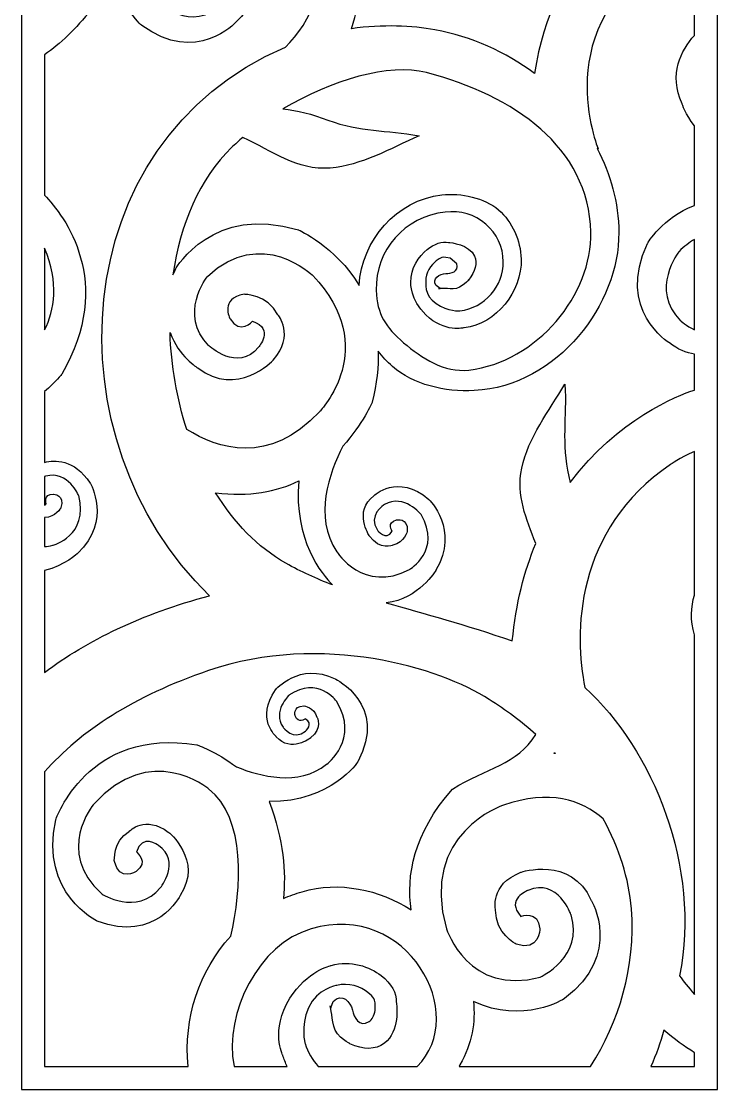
# Model space of a CAD drawing. Header units: centimetres. Extents: x -21.1 to -15.7, y -9 to 9.
# Drawn here: x -21.15 to -15.75, y -9 to -0.71 of the extents above; entities that cross this region are included whole.
import ezdxf

# ---------------------------------------------------------------- set-up
doc = ezdxf.new("R2010")
doc.units = ezdxf.units.CM
doc.header["$MEASUREMENT"] = 0
doc.layers.add('layer 1', color=7, linetype='Continuous')

msp = doc.modelspace()

# ---------------------------------------------------------------- linework, layer by layer
at = {"layer": 'layer 1', "color": 250, "lineweight": 30}
for points, knots in [([(-21.14778, 9.00077), (-21.14778, 9.00077), (-15.74749, 9.00077), (-15.74749, 9.00077), (-15.74749, 9.00077), (-15.74749, 9.00077), (-15.74749, -9.00021), (-15.74749, -9.00021), (-15.74749, -9.00021), (-15.74749, -9.00021), (-21.14778, -9.00021), (-21.14778, -9.00021), (-21.14778, -9.00021), (-21.14778, -9.00021), (-21.14778, 9.00077), (-21.14778, 9.00077)], [0, 0, 0, 0, 0.2, 0.2, 0.2, 0.2, 0.4, 0.4, 0.4, 0.4, 0.6, 0.6, 0.6, 0.6, 1, 1, 1, 1]), ([(-16.14016, 0.22579), (-16.09361, 0.42446), (-16.12384, 0.67006), (-16.40728, 0.89164), (-16.40728, 0.89164), (-16.40728, 0.89164), (-16.85967, 1.26419), (-17.29977, 0.77078), (-17.29977, 0.77078), (-17.29977, 0.77078), (-17.60004, 0.40544), (-17.2358, 0.0769), (-17.2358, 0.0769), (-17.2358, 0.0769), (-16.9655, -0.09795), (-16.77966, 0.12529), (-16.77966, 0.12529), (-16.77966, 0.12529), (-16.61767, 0.32912), (-16.79633, 0.45261), (-16.79633, 0.45261), (-16.79633, 0.45261), (-16.92561, 0.54919), (-16.96591, 0.39984), (-16.96591, 0.39984), (-16.96591, 0.39984), (-16.86639, 0.32424), (-16.96921, 0.24963), (-16.96921, 0.24963), (-16.96921, 0.24963), (-17.09845, 0.16799), (-17.13767, 0.32835), (-17.13767, 0.32835), (-17.13767, 0.32835), (-17.15128, 0.48298), (-17.02066, 0.56339), (-17.02066, 0.56339), (-17.02066, 0.56339), (-16.89915, 0.68902), (-16.71927, 0.55619), (-16.71927, 0.55619), (-16.71927, 0.55619), (-16.44774, 0.33828), (-16.62725, 0.06384), (-16.62725, 0.06384), (-16.62725, 0.06384), (-16.81444, -0.3076), (-17.27068, -0.13496), (-17.27068, -0.13496), (-17.27068, -0.13496), (-17.51115, -0.02206), (-17.58983, 0.26567), (-17.58983, 0.26567), (-17.60425, 0.17449), (-17.65058, 0.07328), (-17.75025, -0.03316), (-17.75025, -0.03316), (-17.75025, -0.03316), (-18.05306, -0.29993), (-18.5578, -0.15779), (-18.5578, -0.15779), (-18.50997, -0.32953), (-18.50963, -0.53472), (-18.58787, -0.76938), (-18.58787, -0.76938), (-18.34269, -0.73535), (-18.11789, -0.74639), (-17.93995, -0.77851), (-17.93995, -0.77851), (-17.6556, -0.8297), (-17.39137, -0.95006), (-17.16793, -1.11828), (-17.16793, -1.11828), (-17.0245, -0.18247), (-16.46215, 0.1254), (-16.14016, 0.22579)], [0, 0, 0, 0, 0.05, 0.05, 0.05, 0.05, 0.1, 0.1, 0.1, 0.1, 0.15, 0.15, 0.15, 0.15, 0.2, 0.2, 0.2, 0.2, 0.25, 0.25, 0.25, 0.25, 0.3, 0.3, 0.3, 0.3, 0.35, 0.35, 0.35, 0.35, 0.4, 0.4, 0.4, 0.4, 0.45, 0.45, 0.45, 0.45, 0.5, 0.5, 0.5, 0.5, 0.55, 0.55, 0.55, 0.55, 0.6, 0.6, 0.6, 0.6, 0.65, 0.65, 0.65, 0.65, 0.7, 0.7, 0.7, 0.7, 0.75, 0.75, 0.75, 0.75, 0.8, 0.8, 0.8, 0.8, 0.85, 0.85, 0.85, 0.85, 0.9, 0.9, 0.9, 0.9, 1, 1, 1, 1]), ([(-20.96777, -5.76444), (-20.96777, -5.76444), (-20.96777, -4.97214), (-20.96777, -4.97214), (-20.96777, -4.97214), (-20.81297, -4.93755), (-20.70915, -4.83809), (-20.70915, -4.83809), (-20.70915, -4.83809), (-20.44621, -4.58823), (-20.61347, -4.2942), (-20.61347, -4.2942), (-20.61347, -4.2942), (-20.74101, -4.10621), (-20.89182, -4.11415), (-20.96777, -4.13413), (-20.96777, -4.13413), (-20.96777, -4.13413), (-20.96777, -3.58439), (-20.96777, -3.58439), (-20.96777, -3.58439), (-20.88138, -3.50918), (-20.83395, -3.45003), (-20.83395, -3.45003), (-20.83395, -3.45003), (-20.42094, -2.73108), (-20.81333, -2.22152), (-20.96777, -2.06152), (-20.96777, -2.06152), (-20.96777, -2.06152), (-20.96777, -0.97147), (-20.96777, -0.97147), (-20.96777, -0.97147), (-20.84687, -0.88707), (-20.72508, -0.77284), (-20.60603, -0.62028), (-20.60603, -0.62028), (-20.60603, -0.62028), (-20.50056, -0.48386), (-20.43251, -0.25347), (-20.43251, -0.25347), (-20.42446, -0.56464), (-20.21435, -0.74401), (-20.21435, -0.74401), (-20.21435, -0.74401), (-19.78762, -1.05482), (-19.4859, -0.72073), (-19.4859, -0.72073), (-19.4859, -0.72073), (-19.21997, -0.48572), (-19.44098, -0.18055), (-19.44098, -0.18055), (-19.44098, -0.18055), (-19.59068, 0.00961), (-19.75348, -0.08674), (-19.75348, -0.08674), (-19.75348, -0.08674), (-19.91282, -0.13327), (-19.94289, -0.29855), (-19.94289, -0.29855), (-19.94289, -0.29855), (-19.94787, -0.47714), (-19.78961, -0.42894), (-19.78961, -0.42894), (-19.78961, -0.42894), (-19.66094, -0.38051), (-19.74317, -0.27311), (-19.74317, -0.27311), (-19.74317, -0.27311), (-19.65834, -0.12877), (-19.55105, -0.26658), (-19.55105, -0.26658), (-19.55105, -0.26658), (-19.39995, -0.44661), (-19.62738, -0.61298), (-19.62738, -0.61298), (-19.62738, -0.61298), (-19.88526, -0.79277), (-20.1173, -0.53288), (-20.1173, -0.53288), (-20.1173, -0.53288), (-20.40339, -0.0857), (-19.98541, 0.20962), (-19.98541, 0.20962), (-19.98541, 0.20962), (-19.38481, 0.59859), (-19.01932, 0.08025), (-19.01932, 0.08025), (-19.01932, 0.08025), (-18.67994, -0.37601), (-18.91887, -0.73109), (-19.0993, -0.91177), (-19.0993, -0.91177), (-20.82507, -1.65029), (-20.93195, -3.96768), (-19.68841, -5.16908), (-19.68841, -5.16908), (-20.21723, -5.31019), (-20.63344, -5.5123), (-20.96777, -5.76444)], [0, 0, 0, 0, 0.0384615, 0.0384615, 0.0384615, 0.0384615, 0.0769231, 0.0769231, 0.0769231, 0.0769231, 0.1153846, 0.1153846, 0.1153846, 0.1153846, 0.1538462, 0.1538462, 0.1538462, 0.1538462, 0.1923077, 0.1923077, 0.1923077, 0.1923077, 0.2307692, 0.2307692, 0.2307692, 0.2307692, 0.2692308, 0.2692308, 0.2692308, 0.2692308, 0.3076923, 0.3076923, 0.3076923, 0.3076923, 0.3461538, 0.3461538, 0.3461538, 0.3461538, 0.3846154, 0.3846154, 0.3846154, 0.3846154, 0.4230769, 0.4230769, 0.4230769, 0.4230769, 0.4615385, 0.4615385, 0.4615385, 0.4615385, 0.5, 0.5, 0.5, 0.5, 0.5384615, 0.5384615, 0.5384615, 0.5384615, 0.5769231, 0.5769231, 0.5769231, 0.5769231, 0.6153846, 0.6153846, 0.6153846, 0.6153846, 0.6538462, 0.6538462, 0.6538462, 0.6538462, 0.6923077, 0.6923077, 0.6923077, 0.6923077, 0.7307692, 0.7307692, 0.7307692, 0.7307692, 0.7692308, 0.7692308, 0.7692308, 0.7692308, 0.8076923, 0.8076923, 0.8076923, 0.8076923, 0.8461538, 0.8461538, 0.8461538, 0.8461538, 0.8846154, 0.8846154, 0.8846154, 0.8846154, 0.9230769, 0.9230769, 0.9230769, 0.9230769, 1, 1, 1, 1]), ([(-15.9275, -0.0975), (-15.9275, -0.0975), (-15.9275, -0.82196), (-15.9275, -0.82196), (-15.9275, -0.82196), (-16.03002, -0.93682), (-16.1277, -1.12078), (-16.0228, -1.35233), (-16.0228, -1.35233), (-16.0228, -1.35233), (-15.99774, -1.43336), (-15.9275, -1.52295), (-15.9275, -1.52295), (-15.9275, -1.52295), (-15.9275, -2.14006), (-15.9275, -2.14006), (-15.9275, -2.14006), (-16.17694, -2.23694), (-16.29125, -2.43548), (-16.29125, -2.43548), (-16.29125, -2.43548), (-16.53761, -2.95191), (-16.1217, -3.20699), (-16.1217, -3.20699), (-16.1217, -3.20699), (-16.05497, -3.25906), (-15.98934, -3.2853), (-15.9275, -3.29461), (-15.9275, -3.29461), (-15.9275, -3.29461), (-15.9275, -3.57252), (-15.9275, -3.57252), (-15.9275, -3.57252), (-16.05805, -3.61618), (-16.5255, -3.79978), (-16.8906, -4.28985), (-16.8906, -4.28985), (-16.89389, -4.27459), (-16.8974, -4.25926), (-16.9011, -4.24381), (-16.9011, -4.24381), (-16.96297, -3.97921), (-16.91584, -3.79032), (-16.93203, -3.52765), (-16.93203, -3.52765), (-17.0566, -3.73623), (-17.21639, -3.94054), (-17.26713, -4.1799), (-17.26713, -4.1799), (-17.31192, -4.39323), (-17.23056, -4.5694), (-17.15819, -4.7644), (-17.15819, -4.7644), (-17.24638, -4.97844), (-17.31196, -5.2283), (-17.34036, -5.51965), (-17.34036, -5.51965), (-17.70245, -5.39103), (-18.02385, -5.30927), (-18.31743, -5.22288), (-18.31743, -5.22288), (-18.0661, -5.19676), (-17.93239, -4.97041), (-17.93239, -4.97041), (-17.93239, -4.97041), (-17.74659, -4.6589), (-17.98697, -4.42089), (-17.98697, -4.42089), (-17.98697, -4.42089), (-18.23017, -4.2154), (-18.41358, -4.39285), (-18.41358, -4.39285), (-18.41358, -4.39285), (-18.57366, -4.51268), (-18.44995, -4.70297), (-18.44995, -4.70297), (-18.44995, -4.70297), (-18.36522, -4.8238), (-18.2664, -4.77579), (-18.2664, -4.77579), (-18.2664, -4.77579), (-18.17425, -4.75824), (-18.1543, -4.66621), (-18.1543, -4.66621), (-18.1543, -4.66621), (-18.14818, -4.56018), (-18.23913, -4.58055), (-18.23913, -4.58055), (-18.23913, -4.58055), (-18.31659, -4.60106), (-18.27187, -4.66795), (-18.27187, -4.66795), (-18.27187, -4.66795), (-18.32172, -4.74745), (-18.38562, -4.66088), (-18.38562, -4.66088), (-18.38562, -4.66088), (-18.46712, -4.54734), (-18.33231, -4.46134), (-18.33231, -4.46134), (-18.33231, -4.46134), (-18.17855, -4.37377), (-18.04643, -4.53931), (-18.04643, -4.53931), (-18.04643, -4.53931), (-17.88646, -4.81801), (-18.13656, -4.96455), (-18.13656, -4.96455), (-18.13656, -4.96455), (-18.49585, -5.15344), (-18.70098, -4.82811), (-18.70098, -4.82811), (-18.70098, -4.82811), (-18.88443, -4.55453), (-18.75849, -4.21481), (-18.65547, -4.00868), (-18.65547, -4.00868), (-18.49876, -3.83604), (-18.42699, -3.66748), (-18.42699, -3.66748), (-18.42699, -3.66748), (-18.39004, -3.52176), (-18.37686, -3.38992), (-18.38099, -3.27086), (-18.38099, -3.27086), (-18.34854, -3.31407), (-18.3111, -3.35387), (-18.2689, -3.38949), (-18.2689, -3.38949), (-18.10683, -3.53089), (-17.86373, -3.58982), (-17.63532, -3.57733), (-17.63532, -3.57733), (-16.98047, -3.54152), (-16.51078, -2.89988), (-16.51409, -2.3517), (-16.51409, -2.3517), (-16.5153, -2.11861), (-16.57822, -1.8988), (-16.68136, -1.69829), (-16.68136, -1.69829), (-16.68136, -1.69829), (-16.67257, -1.70457), (-16.67257, -1.70457), (-16.67257, -1.70457), (-16.67257, -1.70457), (-17.084, -0.73351), (-16.12357, -0.18123), (-16.12357, -0.18123), (-16.12357, -0.18123), (-16.04734, -0.13497), (-15.9275, -0.0975)], [0, 0, 0, 0, 0.025641, 0.025641, 0.025641, 0.025641, 0.0512821, 0.0512821, 0.0512821, 0.0512821, 0.0769231, 0.0769231, 0.0769231, 0.0769231, 0.1025641, 0.1025641, 0.1025641, 0.1025641, 0.1282051, 0.1282051, 0.1282051, 0.1282051, 0.1538462, 0.1538462, 0.1538462, 0.1538462, 0.1794872, 0.1794872, 0.1794872, 0.1794872, 0.2051282, 0.2051282, 0.2051282, 0.2051282, 0.2307692, 0.2307692, 0.2307692, 0.2307692, 0.2564103, 0.2564103, 0.2564103, 0.2564103, 0.2820513, 0.2820513, 0.2820513, 0.2820513, 0.3076923, 0.3076923, 0.3076923, 0.3076923, 0.3333333, 0.3333333, 0.3333333, 0.3333333, 0.3589744, 0.3589744, 0.3589744, 0.3589744, 0.3846154, 0.3846154, 0.3846154, 0.3846154, 0.4102564, 0.4102564, 0.4102564, 0.4102564, 0.4358974, 0.4358974, 0.4358974, 0.4358974, 0.4615385, 0.4615385, 0.4615385, 0.4615385, 0.4871795, 0.4871795, 0.4871795, 0.4871795, 0.5128205, 0.5128205, 0.5128205, 0.5128205, 0.5384615, 0.5384615, 0.5384615, 0.5384615, 0.5641026, 0.5641026, 0.5641026, 0.5641026, 0.5897436, 0.5897436, 0.5897436, 0.5897436, 0.6153846, 0.6153846, 0.6153846, 0.6153846, 0.6410256, 0.6410256, 0.6410256, 0.6410256, 0.6666667, 0.6666667, 0.6666667, 0.6666667, 0.6923077, 0.6923077, 0.6923077, 0.6923077, 0.7179487, 0.7179487, 0.7179487, 0.7179487, 0.7435897, 0.7435897, 0.7435897, 0.7435897, 0.7692308, 0.7692308, 0.7692308, 0.7692308, 0.7948718, 0.7948718, 0.7948718, 0.7948718, 0.8205128, 0.8205128, 0.8205128, 0.8205128, 0.8461538, 0.8461538, 0.8461538, 0.8461538, 0.8717949, 0.8717949, 0.8717949, 0.8717949, 0.8974359, 0.8974359, 0.8974359, 0.8974359, 0.9230769, 0.9230769, 0.9230769, 0.9230769, 0.9487179, 0.9487179, 0.9487179, 0.9487179, 1, 1, 1, 1]), ([(-18.06317, -1.60152), (-18.32162, -1.55193), (-18.51498, -1.57456), (-18.76953, -1.4794), (-18.76953, -1.4794), (-18.89088, -1.43328), (-19.00762, -1.40089), (-19.12062, -1.39249), (-19.12062, -1.39249), (-18.74271, -1.16692), (-18.29628, -1.03556), (-18.00622, -1.11036), (-18.00622, -1.11036), (-17.32633, -1.28775), (-16.74739, -1.68749), (-16.73102, -2.34703), (-16.73102, -2.34703), (-16.71777, -2.82776), (-17.14575, -3.35716), (-17.6783, -3.4178), (-17.6783, -3.4178), (-17.86893, -3.43882), (-18.04177, -3.32678), (-18.18304, -3.20596), (-18.18304, -3.20596), (-18.32068, -3.08605), (-18.38973, -2.98872), (-18.39541, -2.79922), (-18.39541, -2.79922), (-18.40264, -2.48734), (-18.17439, -2.22727), (-17.86111, -2.19214), (-17.86111, -2.19214), (-17.74123, -2.17888), (-17.6308, -2.21101), (-17.54651, -2.28535), (-17.54651, -2.28535), (-17.46172, -2.35616), (-17.41127, -2.46106), (-17.40965, -2.57777), (-17.40965, -2.57777), (-17.40517, -2.76467), (-17.55613, -2.93657), (-17.74633, -2.95783), (-17.74633, -2.95783), (-17.74633, -2.95783), (-17.83799, -2.96754), (-17.93178, -2.90164), (-17.93178, -2.90164), (-18.02631, -2.83964), (-18.01104, -2.73037), (-18.01104, -2.73037), (-18.01104, -2.73037), (-18.01466, -2.66364), (-17.96914, -2.60186), (-17.92965, -2.56985), (-17.92965, -2.56985), (-17.89763, -2.54353), (-17.87271, -2.5383), (-17.85635, -2.54337), (-17.85635, -2.54337), (-17.85635, -2.54337), (-17.82203, -2.54856), (-17.82203, -2.54856), (-17.82203, -2.54856), (-17.82203, -2.54856), (-17.77045, -2.5948), (-17.77045, -2.5948), (-17.77045, -2.5948), (-17.75286, -2.65566), (-17.81694, -2.6693), (-17.85629, -2.66944), (-17.85629, -2.66944), (-17.90331, -2.6719), (-17.96722, -2.70762), (-17.93154, -2.76259), (-17.93154, -2.76259), (-17.93154, -2.76259), (-17.90053, -2.78515), (-17.90053, -2.78515), (-17.90053, -2.78515), (-17.90053, -2.78515), (-17.91174, -2.7846), (-17.91174, -2.7846), (-17.91174, -2.7846), (-17.91174, -2.7846), (-17.8631, -2.7861), (-17.79855, -2.78704), (-17.79855, -2.78704), (-17.73129, -2.78798), (-17.67093, -2.70592), (-17.67989, -2.71985), (-17.67989, -2.71985), (-17.62739, -2.65173), (-17.60833, -2.58838), (-17.6322, -2.53529), (-17.6322, -2.53529), (-17.67394, -2.44081), (-17.81784, -2.42862), (-17.83536, -2.42835), (-17.83536, -2.42835), (-17.88378, -2.41808), (-17.94522, -2.43718), (-17.99966, -2.48273), (-17.99966, -2.48273), (-18.06352, -2.53378), (-18.13016, -2.62859), (-18.12773, -2.7378), (-18.12773, -2.7378), (-18.12773, -2.7378), (-18.13304, -2.87366), (-18.01058, -2.99051), (-18.01058, -2.99051), (-17.86486, -3.13138), (-17.71214, -3.08901), (-17.71214, -3.08901), (-17.71214, -3.08901), (-17.46474, -3.06163), (-17.26418, -2.80772), (-17.27152, -2.5572), (-17.27152, -2.5572), (-17.27569, -2.41058), (-17.34027, -2.26975), (-17.44673, -2.17467), (-17.44673, -2.17467), (-17.55755, -2.08095), (-17.73711, -2.04218), (-17.88613, -2.059), (-17.88613, -2.059), (-18.23973, -2.0977), (-18.50774, -2.41364), (-18.52846, -2.76094), (-18.52846, -2.76094), (-18.71153, -2.45549), (-18.99905, -2.33029), (-18.99905, -2.33029), (-18.99905, -2.33029), (-19.66057, -2.12763), (-19.94941, -2.62947), (-19.94941, -2.62947), (-19.94941, -2.62947), (-19.95761, -2.64666), (-19.96501, -2.66352), (-19.97179, -2.68013), (-19.97179, -2.68013), (-19.91654, -2.28871), (-19.76759, -1.93298), (-19.5175, -1.6921), (-19.5175, -1.6921), (-19.48971, -1.66514), (-19.46045, -1.63864), (-19.43001, -1.61269), (-19.43001, -1.61269), (-19.19702, -1.71944), (-19.01283, -1.87116), (-18.75288, -1.85061), (-18.75288, -1.85061), (-18.50899, -1.83085), (-18.28594, -1.69844), (-18.06317, -1.60152)], [0, 0, 0, 0, 0.0243902, 0.0243902, 0.0243902, 0.0243902, 0.0487805, 0.0487805, 0.0487805, 0.0487805, 0.0731707, 0.0731707, 0.0731707, 0.0731707, 0.097561, 0.097561, 0.097561, 0.097561, 0.1219512, 0.1219512, 0.1219512, 0.1219512, 0.1463415, 0.1463415, 0.1463415, 0.1463415, 0.1707317, 0.1707317, 0.1707317, 0.1707317, 0.195122, 0.195122, 0.195122, 0.195122, 0.2195122, 0.2195122, 0.2195122, 0.2195122, 0.2439024, 0.2439024, 0.2439024, 0.2439024, 0.2682927, 0.2682927, 0.2682927, 0.2682927, 0.2926829, 0.2926829, 0.2926829, 0.2926829, 0.3170732, 0.3170732, 0.3170732, 0.3170732, 0.3414634, 0.3414634, 0.3414634, 0.3414634, 0.3658537, 0.3658537, 0.3658537, 0.3658537, 0.3902439, 0.3902439, 0.3902439, 0.3902439, 0.4146341, 0.4146341, 0.4146341, 0.4146341, 0.4390244, 0.4390244, 0.4390244, 0.4390244, 0.4634146, 0.4634146, 0.4634146, 0.4634146, 0.4878049, 0.4878049, 0.4878049, 0.4878049, 0.5121951, 0.5121951, 0.5121951, 0.5121951, 0.5365854, 0.5365854, 0.5365854, 0.5365854, 0.5609756, 0.5609756, 0.5609756, 0.5609756, 0.5853659, 0.5853659, 0.5853659, 0.5853659, 0.6097561, 0.6097561, 0.6097561, 0.6097561, 0.6341463, 0.6341463, 0.6341463, 0.6341463, 0.6585366, 0.6585366, 0.6585366, 0.6585366, 0.6829268, 0.6829268, 0.6829268, 0.6829268, 0.7073171, 0.7073171, 0.7073171, 0.7073171, 0.7317073, 0.7317073, 0.7317073, 0.7317073, 0.7560976, 0.7560976, 0.7560976, 0.7560976, 0.7804878, 0.7804878, 0.7804878, 0.7804878, 0.804878, 0.804878, 0.804878, 0.804878, 0.8292683, 0.8292683, 0.8292683, 0.8292683, 0.8536585, 0.8536585, 0.8536585, 0.8536585, 0.8780488, 0.8780488, 0.8780488, 0.8780488, 0.902439, 0.902439, 0.902439, 0.902439, 0.9268293, 0.9268293, 0.9268293, 0.9268293, 0.9512195, 0.9512195, 0.9512195, 0.9512195, 1, 1, 1, 1]), ([(-19.99498, -3.12724), (-19.98656, -3.38155), (-19.94256, -3.63826), (-19.8648, -3.87824), (-19.8648, -3.87824), (-19.62874, -4.02641), (-19.2281, -4.16495), (-18.83373, -3.73895), (-18.83373, -3.73895), (-18.83373, -3.73895), (-18.35408, -3.24655), (-18.88785, -2.68391), (-18.88785, -2.68391), (-18.88785, -2.68391), (-19.28557, -2.29725), (-19.70517, -2.69093), (-19.70517, -2.69093), (-19.70517, -2.69093), (-19.93596, -2.9898), (-19.69316, -3.22883), (-19.69316, -3.22883), (-19.69316, -3.22883), (-19.47071, -3.43809), (-19.30892, -3.24132), (-19.30892, -3.24132), (-19.30892, -3.24132), (-19.18341, -3.09963), (-19.35406, -3.03793), (-19.35406, -3.03793), (-19.35406, -3.03793), (-19.45215, -3.14688), (-19.52932, -3.01941), (-19.52932, -3.01941), (-19.52932, -3.01941), (-19.61212, -2.86037), (-19.42084, -2.83019), (-19.42084, -2.83019), (-19.42084, -2.83019), (-19.23876, -2.82938), (-19.15753, -2.98992), (-19.15753, -2.98992), (-19.15753, -2.98992), (-19.02253, -3.14423), (-19.19539, -3.34151), (-19.19539, -3.34151), (-19.19539, -3.34151), (-19.47662, -3.63763), (-19.77987, -3.40099), (-19.77987, -3.40099), (-19.77987, -3.40099), (-19.92786, -3.31015), (-19.99498, -3.12724)], [0, 0, 0, 0, 0.0714286, 0.0714286, 0.0714286, 0.0714286, 0.1428571, 0.1428571, 0.1428571, 0.1428571, 0.2142857, 0.2142857, 0.2142857, 0.2142857, 0.2857143, 0.2857143, 0.2857143, 0.2857143, 0.3571429, 0.3571429, 0.3571429, 0.3571429, 0.4285714, 0.4285714, 0.4285714, 0.4285714, 0.5, 0.5, 0.5, 0.5, 0.5714286, 0.5714286, 0.5714286, 0.5714286, 0.6428571, 0.6428571, 0.6428571, 0.6428571, 0.7142857, 0.7142857, 0.7142857, 0.7142857, 0.7857143, 0.7857143, 0.7857143, 0.7857143, 0.8571429, 0.8571429, 0.8571429, 0.8571429, 1, 1, 1, 1]), ([(-20.96777, -3.10562), (-20.96777, -3.10562), (-20.96777, -2.47247), (-20.96777, -2.47247), (-20.96777, -2.47247), (-20.85423, -2.74127), (-20.89018, -2.95239), (-20.96777, -3.10562)], [0, 0, 0, 0, 0.3333333, 0.3333333, 0.3333333, 0.3333333, 1, 1, 1, 1]), ([(-15.9275, -2.40437), (-15.9275, -2.40437), (-15.9275, -3.10504), (-15.9275, -3.10504), (-15.9275, -3.10504), (-15.99081, -3.07638), (-16.03499, -3.03484), (-16.03499, -3.03484), (-16.03499, -3.03484), (-16.27779, -2.79581), (-16.04702, -2.49693), (-16.04702, -2.49693), (-16.04702, -2.49693), (-16.00687, -2.45926), (-15.96693, -2.42877), (-15.9275, -2.40437)], [0, 0, 0, 0, 0.2, 0.2, 0.2, 0.2, 0.4, 0.4, 0.4, 0.4, 0.6, 0.6, 0.6, 0.6, 1, 1, 1, 1]), ([(-15.9275, -4.04855), (-15.9275, -4.04855), (-15.9275, -5.16384), (-15.9275, -5.16384), (-15.9275, -5.16384), (-15.95465, -5.25582), (-15.96095, -5.35986), (-15.9275, -5.4725), (-15.9275, -5.4725), (-15.9275, -5.4725), (-15.9275, -8.26198), (-15.9275, -8.26198), (-15.9275, -8.26198), (-15.97488, -8.20736), (-16.0137, -8.15682), (-16.04272, -8.11673), (-16.04272, -8.11673), (-15.87564, -7.27321), (-16.24773, -6.36294), (-16.7764, -5.88068), (-16.7764, -5.88068), (-16.86397, -5.4716), (-16.85968, -4.65734), (-16.1134, -4.15027), (-16.1134, -4.15027), (-16.1134, -4.15027), (-16.04346, -4.10023), (-15.9275, -4.04855)], [0, 0, 0, 0, 0.125, 0.125, 0.125, 0.125, 0.25, 0.25, 0.25, 0.25, 0.375, 0.375, 0.375, 0.375, 0.5, 0.5, 0.5, 0.5, 0.625, 0.625, 0.625, 0.625, 0.75, 0.75, 0.75, 0.75, 1, 1, 1, 1]), ([(-20.96777, -4.7874), (-20.96777, -4.7874), (-20.96777, -4.56108), (-20.96777, -4.56108), (-20.96777, -4.56108), (-20.88152, -4.56227), (-20.84079, -4.4853), (-20.84079, -4.4853), (-20.84079, -4.4853), (-20.80628, -4.38484), (-20.89936, -4.37994), (-20.89936, -4.37994), (-20.89936, -4.37994), (-20.97948, -4.37879), (-20.95446, -4.45527), (-20.95446, -4.45527), (-20.95446, -4.45527), (-20.95904, -4.45943), (-20.96347, -4.46284), (-20.96777, -4.46565), (-20.96777, -4.46565), (-20.96777, -4.46565), (-20.96777, -4.24393), (-20.96777, -4.24393), (-20.96777, -4.24393), (-20.96107, -4.24125), (-20.95692, -4.24), (-20.95692, -4.24), (-20.95692, -4.24), (-20.78524, -4.19716), (-20.70267, -4.3922), (-20.70267, -4.3922), (-20.70267, -4.3922), (-20.62381, -4.70372), (-20.90418, -4.77736), (-20.90418, -4.77736), (-20.90418, -4.77736), (-20.92627, -4.78209), (-20.94743, -4.78534), (-20.96777, -4.7874)], [0, 0, 0, 0, 0.0909091, 0.0909091, 0.0909091, 0.0909091, 0.1818182, 0.1818182, 0.1818182, 0.1818182, 0.2727273, 0.2727273, 0.2727273, 0.2727273, 0.3636364, 0.3636364, 0.3636364, 0.3636364, 0.4545455, 0.4545455, 0.4545455, 0.4545455, 0.5454545, 0.5454545, 0.5454545, 0.5454545, 0.6363636, 0.6363636, 0.6363636, 0.6363636, 0.7272727, 0.7272727, 0.7272727, 0.7272727, 0.8181818, 0.8181818, 0.8181818, 0.8181818, 1, 1, 1, 1]), ([(-19.6414, -4.36905), (-19.49977, -4.59955), (-19.31714, -4.79117), (-19.0959, -4.9164), (-19.0959, -4.9164), (-18.97894, -4.9826), (-18.8586, -5.03714), (-18.73364, -5.08521), (-18.73364, -5.08521), (-18.81728, -5.00252), (-19.03723, -4.73825), (-18.99564, -4.27799), (-18.99564, -4.27799), (-19.16654, -4.36181), (-19.38117, -4.40297), (-19.6414, -4.36905)], [0, 0, 0, 0, 0.2, 0.2, 0.2, 0.2, 0.4, 0.4, 0.4, 0.4, 0.6, 0.6, 0.6, 0.6, 1, 1, 1, 1]), ([(-19.85473, -8.8202), (-19.85473, -8.8202), (-20.96777, -8.8202), (-20.96777, -8.8202), (-20.96777, -8.8202), (-20.96777, -8.8202), (-20.96777, -6.53458), (-20.96777, -6.53458), (-20.96777, -6.53458), (-20.68454, -6.21462), (-20.27841, -5.9492), (-19.69736, -5.74974), (-19.69736, -5.74974), (-18.81178, -5.44736), (-17.89889, -5.72964), (-17.51969, -5.97236), (-17.51969, -5.97236), (-17.38878, -6.05506), (-17.26771, -6.14676), (-17.15745, -6.24529), (-17.15745, -6.24529), (-17.30158, -6.48059), (-17.53951, -6.5033), (-17.80287, -6.66858), (-17.80287, -6.66858), (-18.11163, -7.01327), (-18.16133, -7.34618), (-18.12455, -7.60592), (-18.12455, -7.60592), (-18.3728, -7.44799), (-18.68234, -7.38005), (-18.97069, -7.46485), (-18.97069, -7.46485), (-19.02078, -7.47974), (-19.06901, -7.49748), (-19.1154, -7.51778), (-19.1154, -7.51778), (-19.09524, -7.31222), (-19.11152, -7.06791), (-19.22672, -6.76573), (-19.22672, -6.76573), (-18.74221, -6.76902), (-18.53759, -6.4573), (-18.53759, -6.4573), (-18.53759, -6.4573), (-18.30294, -6.01185), (-18.71394, -5.81328), (-18.71394, -5.81328), (-18.71394, -5.81328), (-18.99176, -5.67755), (-19.17692, -5.89865), (-19.17692, -5.89865), (-19.17692, -5.89865), (-19.33423, -6.11986), (-19.17045, -6.26309), (-19.17045, -6.26309), (-19.17045, -6.26309), (-19.0573, -6.39058), (-18.9044, -6.27196), (-18.9044, -6.27196), (-18.9044, -6.27196), (-18.80777, -6.1914), (-18.85556, -6.11086), (-18.85556, -6.11086), (-18.85556, -6.11086), (-18.87701, -6.03382), (-18.95662, -6.0234), (-18.95662, -6.0234), (-18.95662, -6.0234), (-19.04714, -6.02572), (-19.02337, -6.10156), (-19.02337, -6.10156), (-19.02337, -6.10156), (-19.00045, -6.1659), (-18.94678, -6.12316), (-18.94678, -6.12316), (-18.94678, -6.12316), (-18.87571, -6.15987), (-18.94472, -6.22031), (-18.94472, -6.22031), (-18.94472, -6.22031), (-19.0354, -6.29759), (-19.11805, -6.18917), (-19.11805, -6.18917), (-19.11805, -6.18917), (-19.20335, -6.06476), (-19.07207, -5.94077), (-19.07207, -5.94077), (-19.07207, -5.94077), (-18.84666, -5.78508), (-18.70441, -5.98715), (-18.70441, -5.98715), (-18.70441, -5.98715), (-18.51843, -6.27899), (-18.78027, -6.47635), (-18.78027, -6.47635), (-18.78027, -6.47635), (-18.99967, -6.65162), (-19.29723, -6.56874), (-19.47966, -6.49585), (-19.47966, -6.49585), (-19.63746, -6.37497), (-19.78576, -6.32595), (-19.78576, -6.32595), (-19.78576, -6.32595), (-20.63585, -6.18445), (-20.88119, -6.90687), (-20.88119, -6.90687), (-20.88119, -6.90687), (-21.0064, -7.48327), (-20.55955, -7.69303), (-20.55955, -7.69303), (-20.55955, -7.69303), (-20.10332, -7.86568), (-19.91613, -7.49423), (-19.91613, -7.49423), (-19.91613, -7.49423), (-19.73661, -7.21981), (-20.00815, -7.0019), (-20.00815, -7.0019), (-20.00815, -7.0019), (-20.18803, -6.86905), (-20.30954, -6.99469), (-20.30954, -6.99469), (-20.30954, -6.99469), (-20.44016, -7.0751), (-20.42655, -7.22974), (-20.42655, -7.22974), (-20.42655, -7.22974), (-20.38733, -7.39009), (-20.25809, -7.30846), (-20.25809, -7.30846), (-20.25809, -7.30846), (-20.15528, -7.23385), (-20.2548, -7.15825), (-20.2548, -7.15825), (-20.2548, -7.15825), (-20.21448, -7.00889), (-20.0852, -7.10547), (-20.0852, -7.10547), (-20.0852, -7.10547), (-19.90655, -7.22895), (-20.06854, -7.43278), (-20.06854, -7.43278), (-20.06854, -7.43278), (-20.25439, -7.65603), (-20.52468, -7.48119), (-20.52468, -7.48119), (-20.52468, -7.48119), (-20.88892, -7.15263), (-20.58865, -6.7873), (-20.58865, -6.7873), (-20.58865, -6.7873), (-20.14854, -6.29388), (-19.69616, -6.66644), (-19.69616, -6.66644), (-19.69616, -6.66644), (-19.40404, -6.89481), (-19.4379, -7.43814), (-19.52411, -7.81028), (-19.52411, -7.81028), (-19.76876, -8.07748), (-19.89043, -8.44706), (-19.85473, -8.8202)], [0, 0, 0, 0, 0.0238095, 0.0238095, 0.0238095, 0.0238095, 0.047619, 0.047619, 0.047619, 0.047619, 0.0714286, 0.0714286, 0.0714286, 0.0714286, 0.0952381, 0.0952381, 0.0952381, 0.0952381, 0.1190476, 0.1190476, 0.1190476, 0.1190476, 0.1428571, 0.1428571, 0.1428571, 0.1428571, 0.1666667, 0.1666667, 0.1666667, 0.1666667, 0.1904762, 0.1904762, 0.1904762, 0.1904762, 0.2142857, 0.2142857, 0.2142857, 0.2142857, 0.2380952, 0.2380952, 0.2380952, 0.2380952, 0.2619048, 0.2619048, 0.2619048, 0.2619048, 0.2857143, 0.2857143, 0.2857143, 0.2857143, 0.3095238, 0.3095238, 0.3095238, 0.3095238, 0.3333333, 0.3333333, 0.3333333, 0.3333333, 0.3571429, 0.3571429, 0.3571429, 0.3571429, 0.3809524, 0.3809524, 0.3809524, 0.3809524, 0.4047619, 0.4047619, 0.4047619, 0.4047619, 0.4285714, 0.4285714, 0.4285714, 0.4285714, 0.452381, 0.452381, 0.452381, 0.452381, 0.4761905, 0.4761905, 0.4761905, 0.4761905, 0.5, 0.5, 0.5, 0.5, 0.5238095, 0.5238095, 0.5238095, 0.5238095, 0.547619, 0.547619, 0.547619, 0.547619, 0.5714286, 0.5714286, 0.5714286, 0.5714286, 0.5952381, 0.5952381, 0.5952381, 0.5952381, 0.6190476, 0.6190476, 0.6190476, 0.6190476, 0.6428571, 0.6428571, 0.6428571, 0.6428571, 0.6666667, 0.6666667, 0.6666667, 0.6666667, 0.6904762, 0.6904762, 0.6904762, 0.6904762, 0.7142857, 0.7142857, 0.7142857, 0.7142857, 0.7380952, 0.7380952, 0.7380952, 0.7380952, 0.7619048, 0.7619048, 0.7619048, 0.7619048, 0.7857143, 0.7857143, 0.7857143, 0.7857143, 0.8095238, 0.8095238, 0.8095238, 0.8095238, 0.8333333, 0.8333333, 0.8333333, 0.8333333, 0.8571429, 0.8571429, 0.8571429, 0.8571429, 0.8809524, 0.8809524, 0.8809524, 0.8809524, 0.9047619, 0.9047619, 0.9047619, 0.9047619, 0.9285714, 0.9285714, 0.9285714, 0.9285714, 0.952381, 0.952381, 0.952381, 0.952381, 1, 1, 1, 1]), ([(-17.00628, -6.39164), (-17.00628, -6.39164), (-17.01219, -6.38545), (-17.01219, -6.38545), (-17.01219, -6.38545), (-17.01219, -6.38545), (-17.01595, -6.39134), (-17.01595, -6.39134), (-17.01595, -6.39134), (-17.01595, -6.39134), (-17.00628, -6.39164), (-17.00628, -6.39164)], [0, 0, 0, 0, 0.25, 0.25, 0.25, 0.25, 0.5, 0.5, 0.5, 0.5, 1, 1, 1, 1]), ([(-16.73326, -8.8202), (-16.73326, -8.8202), (-17.75329, -8.8202), (-17.75329, -8.8202), (-17.75329, -8.8202), (-17.75097, -8.81615), (-17.74858, -8.81217), (-17.74633, -8.80805), (-17.74633, -8.80805), (-17.65249, -8.64345), (-17.62309, -8.47531), (-17.64225, -8.3156), (-17.64225, -8.3156), (-17.25756, -8.49906), (-16.93531, -8.29418), (-16.93531, -8.29418), (-16.93531, -8.29418), (-16.47757, -7.95086), (-16.72779, -7.532), (-16.72779, -7.532), (-16.72779, -7.532), (-16.88675, -7.18172), (-17.27322, -7.31367), (-17.27322, -7.31367), (-17.27322, -7.31367), (-17.51785, -7.40832), (-17.46979, -7.60763), (-17.46979, -7.60763), (-17.46979, -7.60763), (-17.47226, -7.78754), (-17.31056, -7.87125), (-17.31056, -7.87125), (-17.31056, -7.87125), (-17.1271, -7.9332), (-17.12672, -7.75389), (-17.12672, -7.75389), (-17.12672, -7.75389), (-17.13598, -7.60517), (-17.2734, -7.65623), (-17.2734, -7.65623), (-17.2734, -7.65623), (-17.39599, -7.52242), (-17.21908, -7.45508), (-17.21908, -7.45508), (-17.21908, -7.45508), (-16.9845, -7.35577), (-16.88444, -7.64432), (-16.88444, -7.64432), (-16.88444, -7.64432), (-16.78016, -7.96868), (-17.12321, -8.12648), (-17.12321, -8.12648), (-17.12321, -8.12648), (-17.67753, -8.28071), (-17.85062, -7.7537), (-17.85062, -7.7537), (-17.85062, -7.7537), (-18.06266, -7.00771), (-17.40936, -6.79385), (-17.40936, -6.79385), (-17.40936, -6.79385), (-17.05097, -6.66636), (-16.8026, -6.75489), (-16.63442, -6.8988), (-16.63442, -6.8988), (-16.51066, -7.12746), (-16.43529, -7.36569), (-16.41546, -7.59732), (-16.41546, -7.59732), (-16.38294, -8.05474), (-16.51169, -8.47343), (-16.73326, -8.8202)], [0, 0, 0, 0, 0.0526316, 0.0526316, 0.0526316, 0.0526316, 0.1052632, 0.1052632, 0.1052632, 0.1052632, 0.1578947, 0.1578947, 0.1578947, 0.1578947, 0.2105263, 0.2105263, 0.2105263, 0.2105263, 0.2631579, 0.2631579, 0.2631579, 0.2631579, 0.3157895, 0.3157895, 0.3157895, 0.3157895, 0.3684211, 0.3684211, 0.3684211, 0.3684211, 0.4210526, 0.4210526, 0.4210526, 0.4210526, 0.4736842, 0.4736842, 0.4736842, 0.4736842, 0.5263158, 0.5263158, 0.5263158, 0.5263158, 0.5789474, 0.5789474, 0.5789474, 0.5789474, 0.6315789, 0.6315789, 0.6315789, 0.6315789, 0.6842105, 0.6842105, 0.6842105, 0.6842105, 0.7368421, 0.7368421, 0.7368421, 0.7368421, 0.7894737, 0.7894737, 0.7894737, 0.7894737, 0.8421053, 0.8421053, 0.8421053, 0.8421053, 0.8947368, 0.8947368, 0.8947368, 0.8947368, 1, 1, 1, 1]), ([(-18.0788, -8.8202), (-18.0788, -8.8202), (-18.84476, -8.8202), (-18.84476, -8.8202), (-18.84476, -8.8202), (-18.89057, -8.77006), (-18.92629, -8.70989), (-18.94767, -8.64181), (-18.94767, -8.64181), (-18.94767, -8.64181), (-18.98462, -8.51705), (-18.92097, -8.36436), (-18.92097, -8.36436), (-18.85698, -8.21462), (-18.70159, -8.1923), (-18.70159, -8.1923), (-18.70159, -8.1923), (-18.61151, -8.16525), (-18.51437, -8.20433), (-18.45978, -8.24626), (-18.45978, -8.24626), (-18.41701, -8.27922), (-18.40222, -8.31077), (-18.40314, -8.33689), (-18.40314, -8.33689), (-18.40314, -8.33689), (-18.40271, -8.38687), (-18.40271, -8.38687), (-18.40271, -8.38687), (-18.41344, -8.42348), (-18.42662, -8.45892), (-18.45067, -8.47182), (-18.45067, -8.47182), (-18.5308, -8.52033), (-18.56693, -8.43829), (-18.57977, -8.38289), (-18.57977, -8.38289), (-18.59341, -8.32024), (-18.66069, -8.24499), (-18.73011, -8.31722), (-18.73011, -8.31722), (-18.73011, -8.31722), (-18.74856, -8.36431), (-18.74856, -8.36431), (-18.74856, -8.36431), (-18.74856, -8.36431), (-18.75291, -8.35042), (-18.75291, -8.35042), (-18.75291, -8.35042), (-18.75291, -8.35042), (-18.74137, -8.41661), (-18.72476, -8.50799), (-18.72476, -8.50799), (-18.70807, -8.59793), (-18.58189, -8.65054), (-18.60088, -8.64363), (-18.60088, -8.64363), (-18.49156, -8.69319), (-18.40257, -8.69226), (-18.33232, -8.63975), (-18.33232, -8.63975), (-18.2129, -8.5499), (-18.23355, -8.34587), (-18.23979, -8.32121), (-18.23979, -8.32121), (-18.23593, -8.25064), (-18.27758, -8.17681), (-18.35695, -8.1155), (-18.35695, -8.1155), (-18.4456, -8.04766), (-18.59287, -7.99217), (-18.74422, -8.0374), (-18.74422, -8.0374), (-18.74422, -8.0374), (-18.93333, -8.07873), (-19.06468, -8.29175), (-19.06468, -8.29175), (-19.21822, -8.54202), (-19.12009, -8.73354), (-19.12009, -8.73354), (-19.12009, -8.73354), (-19.11056, -8.76394), (-19.09938, -8.79278), (-19.08674, -8.8202), (-19.08674, -8.8202), (-19.08674, -8.8202), (-19.49795, -8.8202), (-19.49795, -8.8202), (-19.49795, -8.8202), (-19.57891, -8.39825), (-19.30582, -7.87296), (-18.90118, -7.75289), (-18.90118, -7.75289), (-18.14954, -7.53101), (-17.66794, -8.42289), (-18.0788, -8.8202)], [0, 0, 0, 0, 0.04, 0.04, 0.04, 0.04, 0.08, 0.08, 0.08, 0.08, 0.12, 0.12, 0.12, 0.12, 0.16, 0.16, 0.16, 0.16, 0.2, 0.2, 0.2, 0.2, 0.24, 0.24, 0.24, 0.24, 0.28, 0.28, 0.28, 0.28, 0.32, 0.32, 0.32, 0.32, 0.36, 0.36, 0.36, 0.36, 0.4, 0.4, 0.4, 0.4, 0.44, 0.44, 0.44, 0.44, 0.48, 0.48, 0.48, 0.48, 0.52, 0.52, 0.52, 0.52, 0.56, 0.56, 0.56, 0.56, 0.6, 0.6, 0.6, 0.6, 0.64, 0.64, 0.64, 0.64, 0.68, 0.68, 0.68, 0.68, 0.72, 0.72, 0.72, 0.72, 0.76, 0.76, 0.76, 0.76, 0.8, 0.8, 0.8, 0.8, 0.84, 0.84, 0.84, 0.84, 0.88, 0.88, 0.88, 0.88, 0.92, 0.92, 0.92, 0.92, 1, 1, 1, 1]), ([(-15.9275, -8.71403), (-15.9275, -8.71403), (-15.9275, -8.8202), (-15.9275, -8.8202), (-15.9275, -8.8202), (-15.9275, -8.8202), (-16.26542, -8.8202), (-16.26542, -8.8202), (-16.26542, -8.8202), (-16.22478, -8.72919), (-16.19059, -8.63538), (-16.1641, -8.53905), (-16.1641, -8.53905), (-16.08368, -8.60728), (-16.00467, -8.66509), (-15.9275, -8.71403)], [0, 0, 0, 0, 0.2, 0.2, 0.2, 0.2, 0.4, 0.4, 0.4, 0.4, 0.6, 0.6, 0.6, 0.6, 1, 1, 1, 1])]:
    msp.add_open_spline(points, degree=3, knots=knots, dxfattribs=at)

doc.saveas('drawing.dxf')
